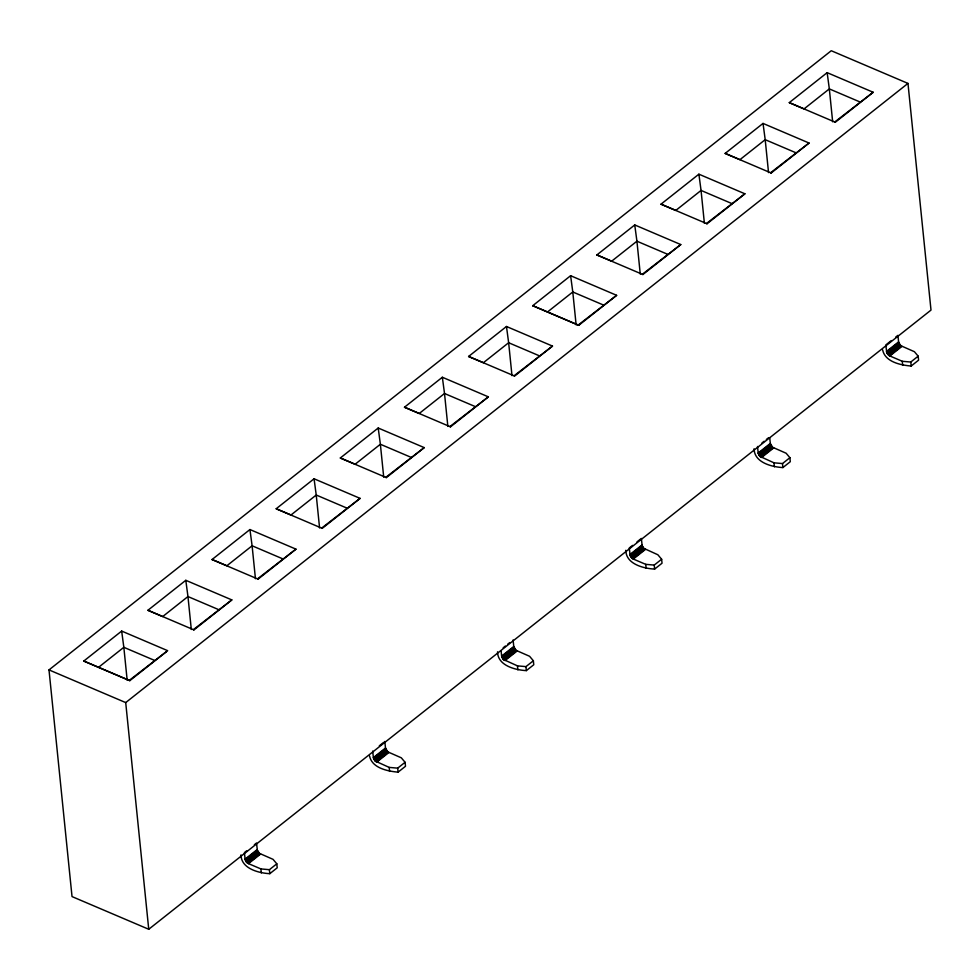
<?xml version="1.0" encoding="UTF-8"?>
<svg xmlns="http://www.w3.org/2000/svg" width="980" height="980" viewBox="0 0 980 980"><rect width="100%" height="100%" fill="white"/><g stroke="black" fill="none" stroke-linecap="round" stroke-linejoin="round"><path stroke-width="1.47" d="M49 669.904L831.261 50.727L907.97 83.41L931 310.096L148.74 929.273L72.03 896.59L49 669.904L125.71 702.587L148.74 929.273M83.79 661.047L121.667 631.071L167.69 650.683L129.813 680.659L83.79 661.047L129.813 680.659M147.919 610.283L185.796 580.307L231.831 599.907L193.954 629.895L147.919 610.283L162.717 616.543L187.964 596.551L185.796 580.307M212.06 559.519L249.937 529.543L295.96 549.143L258.083 579.131L212.06 559.519L226.858 565.779L252.105 545.787L249.937 529.543M276.189 508.755L314.066 478.779L360.101 498.379L322.224 528.367L276.189 508.755L290.987 515.002L316.234 495.023L314.066 478.779M340.329 457.991L378.207 428.015L424.23 447.615L386.353 477.603L340.329 457.991L355.127 464.238L380.375 444.259L378.207 428.015M404.471 407.227L442.348 377.251L488.371 396.851L450.494 426.839L404.471 407.227L419.256 413.474L444.516 393.495L442.348 377.251M468.599 356.463L506.476 326.487L552.512 346.087L514.635 376.063L468.599 356.463L483.397 362.71L508.645 342.731L506.476 326.487M532.74 305.699L570.617 275.711L616.641 295.323L578.764 325.299L532.74 305.699L578.764 325.299M596.881 254.935L634.746 224.947L680.782 244.559L642.905 274.535L596.881 254.935L611.667 261.182L636.927 241.203L634.746 224.947M661.01 204.171L698.887 174.183L744.91 193.795L707.045 223.771L661.01 204.171L675.808 210.418L701.055 190.439L698.887 174.183M725.151 153.407L763.028 123.419L809.051 143.031L771.174 173.007L725.151 153.407L739.949 159.654L765.196 139.674L763.028 123.419M789.28 102.631L827.157 72.655L873.192 92.267L835.315 122.243L789.28 102.631L804.078 108.89L829.325 88.898L827.157 72.655M98.576 667.307L123.835 647.314L121.667 631.071M547.538 311.946L572.786 291.967L570.617 275.711M129.262 680.377L166.49 651.565M231.831 599.907L193.403 629.613L193.954 629.895M295.96 549.143L257.544 578.849L258.083 579.131M360.101 498.379L321.673 528.085L322.224 528.367M424.23 447.615L385.814 477.321L386.353 477.603M488.371 396.851L449.943 426.545L450.494 426.839M514.084 375.781L552.512 346.087M578.225 325.017L616.641 295.323M680.782 244.559L642.353 274.253L642.905 274.535M744.91 193.795L706.494 223.489L707.045 223.771M809.051 143.031L770.623 172.725L771.174 173.007M873.192 92.267L834.764 121.961L835.315 122.243M125.71 702.587L907.97 83.41M246.629 850.848L244.424 852.6L245.098 859.142L246.433 862.057L248.491 863.637L260.913 868.929L269.402 869.689L276.813 863.821L273.04 859.338L259.541 853.409L257.311 850.126L256.552 842.996L254.347 844.748M379.309 745.829L383.719 742.338M503.181 647.792L505.386 646.041M507.591 644.301L509.784 642.562M632.553 545.395L629.246 548.004L630.214 555.721L633.301 559.053L645.734 564.345L654.223 565.093L661.635 559.225L657.85 554.754L643.848 548.371L642.133 545.529L641.361 538.412L636.963 541.903M761.926 442.985L764.13 441.245M766.336 439.493L768.541 437.754M891.298 340.587L885.798 344.948L886.753 352.665L889.313 355.716L902.274 361.289L910.775 362.037L918.174 356.169L914.401 351.698L900.902 345.756L898.685 342.473L897.913 335.356L895.708 337.096M245.098 859.142L257.213 849.55M385.483 748.022L387.81 751.88L401.31 757.81L405.083 762.293L397.684 768.149L389.183 767.401L375.181 761.031L373.368 757.614L385.483 748.022L384.822 741.468M513.765 646.482L516.08 650.352L529.58 656.282L533.365 660.765L525.954 666.62L517.465 665.873L503.451 659.503L501.638 656.086L513.765 646.482L513.091 639.94M629.907 554.545L642.035 544.954M770.305 443.426L772.632 447.284L786.119 453.226L789.905 457.697L782.493 463.565L774.004 462.817L760.002 456.435L758.189 453.017L770.305 443.426L769.778 438.195M886.459 351.489L898.574 341.898M245.196 859.717L257.311 850.126M373.466 758.189L385.593 748.585M501.748 656.649L513.863 647.057M630.018 555.121L642.133 545.529M758.287 453.593L770.403 444.001M886.557 352.065L898.685 342.473M245.392 860.305L257.507 850.714M373.662 758.777L385.777 749.186M501.932 657.249L514.059 647.658M630.214 555.721L642.329 546.13M758.483 454.193L770.598 444.602M886.753 352.665L898.868 343.074M245.662 860.906L257.789 851.314M373.944 759.378L386.059 749.786M502.213 657.85L514.329 648.258M630.483 556.322L642.611 546.73M758.753 454.793L770.88 445.202M887.035 353.266L899.15 343.674M246.017 861.494L258.144 851.902M374.299 759.966L386.414 750.374M502.569 658.438L514.684 648.846M630.838 556.91L642.954 547.318M759.108 455.382L771.236 445.79M887.378 353.854L899.505 344.262M246.433 862.057L258.561 852.453M374.715 760.517L386.83 750.925M502.985 658.989L515.1 649.397M631.255 557.461L643.382 547.869M759.524 455.933L771.652 446.341M887.807 354.405L899.922 344.813M246.911 862.559L259.026 852.967M375.181 761.031L387.296 751.439M503.451 659.503L515.578 649.912M631.733 557.975L643.848 548.371M760.002 456.435L772.117 446.843M888.272 354.907L900.387 345.315M247.413 863L259.541 853.409M375.695 761.472L387.81 751.88M503.965 659.944L516.08 650.352M632.235 558.416L644.35 548.812M760.505 456.876L772.632 447.284M888.787 355.348L900.902 345.756M247.952 863.368L260.068 853.776M376.222 761.84L388.337 752.236M504.492 660.3L516.619 650.708M632.761 558.772L644.889 549.18M761.043 457.244L773.159 447.652M889.313 355.716L901.429 346.124M248.491 863.637L260.607 854.045M376.761 762.109L388.876 752.518M505.031 660.581L517.146 650.99M633.301 559.053L645.428 549.462M761.583 457.525L773.698 447.934M889.852 355.997L901.967 346.393M240.994 854.891C241.154 868.795 259.002 873.131 269.806 873.67L277.218 867.815L276.813 863.821M369.534 755.972C372.008 768.21 387.835 771.272 398.088 772.142L405.5 766.274L405.083 762.293M497.534 651.823C497.693 665.739 515.541 670.075 526.358 670.614L533.769 664.746L533.365 660.765M625.816 550.295C625.963 564.211 643.823 568.535 654.628 569.086L662.039 563.218L661.635 559.225M754.086 448.767C754.245 462.683 772.093 467.007 782.898 467.558L790.309 461.69L789.905 457.697M882.625 349.86C885.099 362.098 900.926 365.16 911.18 366.03L918.591 360.162L918.174 356.169M860.011 101.981L829.325 88.898L832.669 121.826M795.883 152.745L765.196 139.674L768.541 172.59M731.742 203.509L701.055 190.439L704.399 223.354M667.601 254.273L636.927 241.203L640.271 274.118M603.472 305.037L572.786 291.967L576.13 324.882M539.331 355.801L508.645 342.731L511.989 375.659M475.202 406.565L444.516 393.495L447.86 426.423M411.061 457.329L380.375 444.259L383.719 477.187M346.92 508.093L316.234 495.023L319.578 527.951M282.791 558.857L252.105 545.787L255.449 578.715M218.65 609.621L187.964 596.551L191.308 629.479M154.522 660.385L123.835 647.314L127.18 680.242M910.775 362.037L911.18 366.03M902.274 361.289L902.678 365.283M782.493 463.565L782.898 467.558M774.004 462.817L774.408 466.811M757.516 446.476L758.189 453.017M654.223 565.093L654.628 569.086M645.734 564.345L646.139 568.339M525.954 666.62L526.358 670.614M517.465 665.873L517.869 669.867M501.111 650.842L501.638 656.086M397.684 768.149L398.088 772.142M389.183 767.401L389.587 771.395M372.706 751.06L373.368 757.614M269.402 869.689L269.806 873.67M260.913 868.929L261.317 872.923"/></g></svg>
